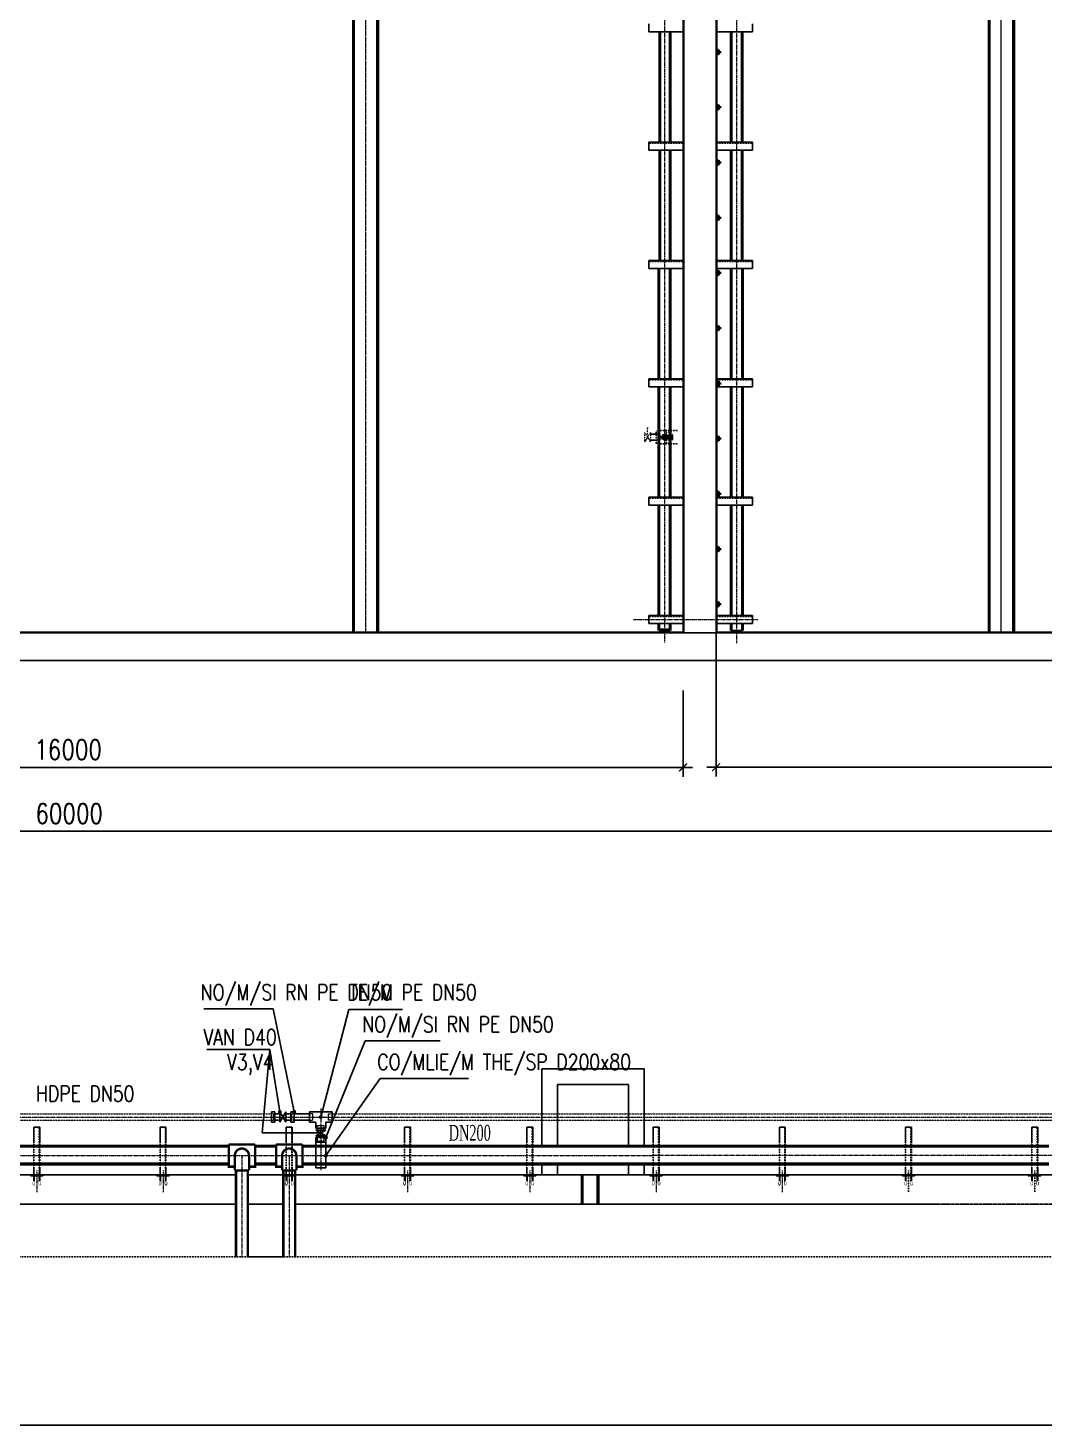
# Model space of a CAD drawing. Header units: millimetres. Extents: x -702765 to 835888, y -645289 to 262.
# Drawn here: x 752994 to 765874, y -341137 to -323426 of the extents above; entities that cross this region are included whole.
import ezdxf
from ezdxf.enums import TextEntityAlignment as Align

# ---------------------------------------------------------------- set-up
doc = ezdxf.new("R2010")
doc.units = ezdxf.units.MM
doc.header["$LTSCALE"] = 0.01
for name, pattern in [('AM_ISO08W050', [18, 12, -1.5, 3, -1.5]), ('AM_ISO08W050x2', [9, 6, -0.75, 1.5, -0.75]), ('CENTER', [2, 1.25, -0.25, 0.25, -0.25]), ('DASHED', [19.05, 12.7, -6.35]), ('HIDDEN', [9.525, 6.35, -3.175]), ('HIDDEN2', [0.1875, 0.125, -0.0625])]:
    doc.linetypes.add(name, pattern=pattern)
for name, color, linetype, lineweight in [('AM_0N', 7, 'Continuous', 50), ('AM_4N', 92, 'Continuous', 25), ('AM_7N', 142, 'AM_ISO08W050', 9), ('duong khuat', 49, 'HIDDEN2', 9), ('duong tam', 6, 'CENTER', 9), ('NET KHUAT', 8, 'HIDDEN2', 9), ('ong phan phoi bun', 3, 'Continuous', 25)]:
    doc.layers.add(name, color=color, linetype=linetype, lineweight=lineweight)
for name, color, linetype in [('HACTH', 9, 'Continuous'), ('tam', 8, 'CENTER'), ('TEXT', 2, 'Continuous'), ('THEP', 4, 'Continuous')]:
    doc.layers.add(name, color=color, linetype=linetype)
doc.styles.add('text', font='romans.shx', dxfattribs={"width": 0.8, "bigfont": 'romansvn.shx'})
doc.styles.add('TUYEN', font='vntimeh.shx', dxfattribs={"width": 0.6, "height": 200})
doc.dimstyles.new('1-100', dxfattribs={"dimscale": 100, "dimtxt": 2.5, "dimasz": 1, "dimexe": 1.2, "dimexo": 0, "dimgap": 1, "dimtad": 1, "dimdec": 0, "dimtxsty": 'text', "dimblk": 'ARCHTICK', "dimcen": 2, "dimdle": 1.2, "dimclrd": 1, "dimclre": 1, "dimclrt": 2, "dimadec": 0, "dimazin": 0, "dimtfac": 1, "dimtdec": 0, "dimtix": 1, "dimtmove": 2, "dimatfit": 3, "dimldrblk": 'ARCHTICK', "dimfxl": 0, "dimarcsym": 0})
doc.dimstyles.new('D2', dxfattribs={"dimtxt": 200, "dimasz": 300, "dimexe": 0.18, "dimexo": 6.25, "dimgap": 50, "dimtad": 1, "dimdec": 0, "dimzin": 12, "dimdsep": 46, "dimtxsty": 'TUYEN', "dimcen": 0.09, "dimdle": 80, "dimclrd": 1, "dimclre": 1, "dimclrt": 2, "dimadec": 0, "dimazin": 0, "dimtfac": 0.000899191, "dimtdec": 0, "dimtofl": 0, "dimtmove": 2, "dimatfit": 3, "dimfxl": 0, "dimtolj": 1, "dimtzin": 12, "dimarcsym": 0})

# ---------------------------------------------------------------- blocks, each defined once
blk = doc.blocks.new('_ArchTick')
at = {"color": 0, "linetype": 'ByBlock', "const_width": 0.15}
blk.add_lwpolyline([(-0.5, -0.5), (0.5, 0.5)], dxfattribs=at)
blk = doc.blocks.new('*D233')
at = {"layer": 'Defpoints', "color": 0}
for p in [(745708, -331824), (761299, -331824), (761299, -332800)]:
    blk.add_point(p, dxfattribs=at)
at = {"layer": 'THEP', "color": 1, "lineweight": -2}
for p, q in [((745708, -331824), (745708, -332920)), ((761299, -331824), (761299, -332920)), ((745588, -332800), (761419, -332800))]:
    blk.add_line(p, q, dxfattribs=at)
at = {"layer": 'THEP', "color": 1, "lineweight": -2, "xscale": 100, "yscale": 100, "zscale": 100, "rotation": 180}
blk.add_blockref('_ArchTick', (745708, -332800), dxfattribs=at)
at = {"layer": 'THEP', "color": 1, "lineweight": -2, "xscale": 100, "yscale": 100, "zscale": 100}
blk.add_blockref('_ArchTick', (761299, -332800), dxfattribs=at)
at = {"layer": 'THEP', "color": 2, "insert": (753503, -332575), "char_height": 250, "attachment_point": 5, "style": 'text'}
blk.add_mtext('16000', dxfattribs=at)
blk = doc.blocks.new('*D234')
at = {"layer": 'Defpoints', "color": 0}
for p in [(729282, -331781), (777751, -331781), (777751, -333610)]:
    blk.add_point(p, dxfattribs=at)
at = {"layer": 'THEP', "color": 1, "lineweight": -2}
for p, q in [((729282, -331781), (729282, -333730)), ((777751, -331781), (777751, -333730)), ((729162, -333610), (777871, -333610))]:
    blk.add_line(p, q, dxfattribs=at)
at = {"layer": 'THEP', "color": 1, "lineweight": -2, "xscale": 100, "yscale": 100, "zscale": 100, "rotation": 180}
blk.add_blockref('_ArchTick', (729282, -333610), dxfattribs=at)
at = {"layer": 'THEP', "color": 1, "lineweight": -2, "xscale": 100, "yscale": 100, "zscale": 100}
blk.add_blockref('_ArchTick', (777751, -333610), dxfattribs=at)
at = {"layer": 'THEP', "color": 2, "insert": (753517, -333385), "char_height": 250, "attachment_point": 5, "style": 'text'}
blk.add_mtext('60000', dxfattribs=at)
blk = doc.blocks.new('*D236')
at = {"layer": 'Defpoints', "color": 0}
for p in [(761718, -331096), (777307, -331096), (777307, -332796)]:
    blk.add_point(p, dxfattribs=at)
at = {"layer": 'THEP', "color": 1, "lineweight": -2}
for p, q in [((761718, -331096), (761718, -332916)), ((777307, -331096), (777307, -332916)), ((761598, -332796), (777427, -332796))]:
    blk.add_line(p, q, dxfattribs=at)
at = {"layer": 'THEP', "color": 1, "lineweight": -2, "xscale": 100, "yscale": 100, "zscale": 100, "rotation": 180}
blk.add_blockref('_ArchTick', (761718, -332796), dxfattribs=at)
at = {"layer": 'THEP', "color": 1, "lineweight": -2, "xscale": 100, "yscale": 100, "zscale": 100}
blk.add_blockref('_ArchTick', (777307, -332796), dxfattribs=at)
at = {"layer": 'THEP', "color": 2, "insert": (769513, -332571), "char_height": 250, "attachment_point": 5, "style": 'text'}
blk.add_mtext('16000', dxfattribs=at)

msp = doc.modelspace()

# ---------------------------------------------------------------- linework, layer by layer
for p, q in [((761309.4, -308982), (761309.4, -331096)), ((761718.3, -308982), (761718.3, -331096)), ((760864, -323376), (760864, -323476)), ((762180.6, -323376), (762180.6, -323476)), ((761309.4, -323476), (760864, -323476)), ((762180.6, -323476), (761718.3, -323476)), ((760864, -324876), (761309.4, -324876)), ((760864, -324876), (760864, -324976)), ((761309.4, -324976), (760864, -324976)), ((761718.3, -324876), (762180.6, -324876)), ((762180.6, -324976), (761718.3, -324976)), ((762180.6, -324876), (762180.6, -324976)), ((760864, -326376), (761309.4, -326376)), ((760864, -326376), (760864, -326476)), ((761718.3, -326376), (762180.6, -326376)), ((762180.6, -326376), (762180.6, -326476)), ((761309.4, -326476), (760864, -326476)), ((762180.6, -326476), (761718.3, -326476)), ((760864, -327876), (761309.4, -327876)), ((760864, -327876), (760864, -327976)), ((761309.4, -327976), (760864, -327976)), ((761718.3, -327876), (762180.6, -327876)), ((762180.6, -327976), (761718.3, -327976)), ((762180.6, -327876), (762180.6, -327976)), ((760864, -329376), (761309.4, -329376)), ((760864, -329376), (760864, -329476)), ((761718.3, -329376), (762180.6, -329376)), ((762180.6, -329376), (762180.6, -329476)), ((761309.4, -329476), (760864, -329476)), ((762180.6, -329476), (761718.3, -329476)), ((760864, -330876), (760864, -330976)), ((760864, -330876), (761309.4, -330876)), ((761309.4, -330976), (760864, -330976)), ((761718.3, -330876), (762180.6, -330876)), ((762180.6, -330976), (761718.3, -330976)), ((762180.6, -330876), (762180.6, -330976)), ((745718.3, -331096), (759294.3, -331096)), ((759291, -331096), (761307.4, -331096)), ((761308.8, -331096), (770160, -331096)), ((746073.9, -331444.3), (762073.9, -331444.3)), ((760892.9, -331444.3), (777718.3, -331444.3)), ((759506.4, -336622.2), (760806.4, -336622.2)), ((759506.4, -337602.6), (759506.4, -336622.2)), ((760806.4, -337602.6), (760806.4, -336622.2)), ((759706.4, -336822.2), (760606.4, -336822.2)), ((759706.4, -337602.6), (759706.4, -336822.2)), ((760606.4, -337602.6), (760606.4, -336822.2)), ((759506.4, -337966), (759506.4, -337827.6)), ((759706.4, -337966), (759706.4, -337827.6)), ((760606.4, -337966), (760606.4, -337827.6)), ((760806.4, -337966), (760806.4, -337827.6)), ((745651.1, -337966), (755631.4, -337966)), ((755781.4, -337966), (756231.4, -337966)), ((756381.4, -337966), (757186.5, -337966)), ((756509.9, -337966), (768881.4, -337966)), ((745651.1, -338335.1), (755631.4, -338335.1)), ((755781.4, -338335.1), (756231.4, -338335.1)), ((756381.4, -338335.1), (764528.8, -338335.1)), ((755781.4, -339006.2), (756231.4, -339006.2))]:
    msp.add_line(p, q)
at = {"linetype": 'Continuous'}
for p, q in [((761728.3, -323702), (761728.3, -323762)), ((761728.3, -323762), (761728.3, -323702)), ((761728.3, -324402), (761728.3, -324462)), ((761728.3, -324462), (761728.3, -324402)), ((761728.3, -325102), (761728.3, -325162)), ((761728.3, -325162), (761728.3, -325102)), ((761728.3, -325802), (761728.3, -325862)), ((761728.3, -325862), (761728.3, -325802)), ((761728.3, -326502), (761728.3, -326562)), ((761728.3, -326562), (761728.3, -326502)), ((761728.3, -327202), (761728.3, -327262)), ((761728.3, -327262), (761728.3, -327202)), ((761728.3, -327902), (761728.3, -327962)), ((761728.3, -327962), (761728.3, -327902)), ((761728.3, -328602), (761728.3, -328662)), ((761728.3, -328662), (761728.3, -328602)), ((761728.3, -329302), (761728.3, -329362)), ((761728.3, -329362), (761728.3, -329302)), ((761728.3, -330002), (761728.3, -330062)), ((761728.3, -330062), (761728.3, -330002)), ((761728.3, -330702), (761728.3, -330762)), ((761728.3, -330762), (761728.3, -330702))]:
    msp.add_line(p, q, dxfattribs=at)
at = {"linetype": 'HIDDEN', "ltscale": 0.2}
for p, q in [((760864, -324886), (761309.4, -324886)), ((761718.3, -324886), (762180.6, -324886)), ((760864, -326386), (761309.4, -326386)), ((761718.3, -326386), (762180.6, -326386)), ((760864, -327886), (761309.4, -327886)), ((761718.3, -327886), (762180.6, -327886)), ((760864, -329386), (761309.4, -329386)), ((761718.3, -329386), (762180.6, -329386)), ((760864, -330886), (761309.4, -330886)), ((761718.3, -330886), (762180.6, -330886))]:
    msp.add_line(p, q, dxfattribs=at)
at = {"color": 4}
for p, q in [((753068.9, -337359), (753068.9, -337561.6)), ((753068.9, -337359), (753143.9, -337359)), ((753143.9, -337359), (753143.9, -337561.6)), ((754668.9, -337359), (754668.9, -337561.6)), ((754668.9, -337359), (754743.9, -337359)), ((754743.9, -337359), (754743.9, -337561.6)), ((756268.9, -337359), (756268.9, -337561.6)), ((756268.9, -337359), (756343.9, -337359)), ((756343.9, -337359), (756343.9, -337561.6)), ((757768.9, -337359), (757768.9, -337561.6)), ((757768.9, -337359), (757843.9, -337359)), ((757843.9, -337359), (757843.9, -337561.6)), ((759318.9, -337359), (759393.9, -337359)), ((759318.9, -337359), (759318.9, -337561.6)), ((759393.9, -337359), (759393.9, -337561.6)), ((760918.9, -337359), (760993.9, -337359)), ((760918.9, -337359), (760918.9, -337561.6)), ((760993.9, -337359), (760993.9, -337561.6)), ((762518.9, -337359), (762593.9, -337359)), ((762518.9, -337359), (762518.9, -337561.6)), ((762593.9, -337359), (762593.9, -337561.6)), ((764118.9, -337359), (764193.9, -337359)), ((764118.9, -337359), (764118.9, -337561.6)), ((764193.9, -337359), (764193.9, -337561.6)), ((765718.9, -337359), (765793.9, -337359)), ((765718.9, -337359), (765718.9, -337561.6)), ((765793.9, -337359), (765793.9, -337561.6)), ((753068.9, -337868.6), (753068.9, -338046.6)), ((753143.9, -337868.6), (753143.9, -338046.6)), ((754668.9, -337868.6), (754668.9, -338046.6)), ((754743.9, -337868.6), (754743.9, -338046.6)), ((756268.9, -337868.6), (756268.9, -338046.6)), ((756343.9, -337868.6), (756343.9, -338046.6)), ((757768.9, -337868.6), (757768.9, -338046.6)), ((757843.9, -337868.6), (757843.9, -338046.6)), ((759318.9, -337868.6), (759318.9, -338046.6)), ((759393.9, -337868.6), (759393.9, -338046.6)), ((760918.9, -337868.6), (760918.9, -338046.6)), ((760993.9, -337868.6), (760993.9, -338046.6)), ((762518.9, -337868.6), (762518.9, -338046.6)), ((762593.9, -337868.6), (762593.9, -338046.6)), ((764118.9, -337868.6), (764118.9, -338046.6)), ((764193.9, -337868.6), (764193.9, -338046.6)), ((765718.9, -337868.6), (765718.9, -338046.6)), ((765793.9, -337868.6), (765793.9, -338046.6)), ((753069.4, -338095.8), (753068.4, -338095.8)), ((753143.4, -338095.8), (753144.4, -338095.8)), ((754669.4, -338095.8), (754668.4, -338095.8)), ((754743.4, -338095.8), (754744.4, -338095.8)), ((756269.4, -338095.8), (756268.4, -338095.8)), ((756343.4, -338095.8), (756344.4, -338095.8)), ((757769.4, -338095.8), (757768.4, -338095.8)), ((757843.4, -338095.8), (757844.4, -338095.8)), ((759319.4, -338095.8), (759318.4, -338095.8)), ((759393.4, -338095.8), (759394.4, -338095.8)), ((760919.4, -338095.8), (760918.4, -338095.8)), ((760993.4, -338095.8), (760994.4, -338095.8)), ((762519.4, -338095.8), (762518.4, -338095.8)), ((762593.4, -338095.8), (762594.4, -338095.8)), ((764119.4, -338095.8), (764118.4, -338095.8)), ((764193.4, -338095.8), (764194.4, -338095.8)), ((765719.4, -338095.8), (765718.4, -338095.8)), ((765793.4, -338095.8), (765794.4, -338095.8))]:
    msp.add_line(p, q, dxfattribs=at)
at = {"color": 4, "linetype": 'HIDDEN', "ltscale": 0.4}
for p, q in [((753136.9, -337359), (753136.9, -338046.6)), ((754736.9, -337359), (754736.9, -338046.6)), ((756336.9, -337359), (756336.9, -338046.6)), ((757836.9, -337359), (757836.9, -338046.6)), ((759386.9, -337359), (759386.9, -338046.6)), ((760986.9, -337359), (760986.9, -338046.6)), ((762586.9, -337359), (762586.9, -338046.6)), ((764186.9, -337359), (764186.9, -338046.6)), ((765786.9, -337359), (765786.9, -338046.6)), ((753068.9, -337561.6), (753068.9, -337868.6)), ((753143.9, -337561.6), (753143.9, -337868.6)), ((754668.9, -337561.6), (754668.9, -337868.6)), ((754743.9, -337561.6), (754743.9, -337868.6)), ((756268.9, -337561.6), (756268.9, -337868.6)), ((756343.9, -337561.6), (756343.9, -337868.6)), ((757768.9, -337561.6), (757768.9, -337868.6)), ((757843.9, -337561.6), (757843.9, -337868.6)), ((759318.9, -337561.6), (759318.9, -337868.6)), ((759393.9, -337561.6), (759393.9, -337868.6)), ((760918.9, -337561.6), (760918.9, -337868.6)), ((760993.9, -337561.6), (760993.9, -337868.6)), ((762518.9, -337561.6), (762518.9, -337868.6)), ((762593.9, -337561.6), (762593.9, -337868.6)), ((764118.9, -337561.6), (764118.9, -337868.6)), ((764193.9, -337561.6), (764193.9, -337868.6)), ((765718.9, -337561.6), (765718.9, -337868.6)), ((765793.9, -337561.6), (765793.9, -337868.6))]:
    msp.add_line(p, q, dxfattribs=at)
at = {"color": 3, "linetype": 'CENTER', "ltscale": 0.2}
for p, q in [((764156.4, -337910.4), (764156.4, -338185.4)), ((765756.4, -337910.4), (765756.4, -338185.4))]:
    msp.add_line(p, q, dxfattribs=at)
at = {"linetype": 'DASHED'}
msp.add_line((764528.8, -338335.1), (771931.4, -338335.1), dxfattribs=at)
at = {"color": 3, "linetype": 'CENTER'}
msp.add_line((722738.3, -339006.2), (780770.9, -339006.2), dxfattribs=at)
at = {"linetype": 'Continuous'}
for points in [[(745718.3, -308982), (761309.4, -308982), (761309.4, -331096), (745718.3, -331096)], [(745728.3, -308992), (761299.4, -308992), (761299.4, -331086), (745728.3, -331086)], [(761718.3, -308982), (777307.4, -308982), (777307.4, -331096), (761718.3, -331096)], [(761728.3, -308992), (777297.4, -308992), (777297.4, -331086), (761728.3, -331086)]]:
    msp.add_lwpolyline(points, close=True, dxfattribs=at)
at = {"linetype": 'HIDDEN', "ltscale": 300, "const_width": 40}
for points in [[(757120.4, -308982), (757120.4, -331096)], [(757427, -308982), (757427, -331096)], [(765179.7, -310607.2), (765179.7, -331096)], [(765489.6, -310607.2), (765489.6, -331096)]]:
    msp.add_lwpolyline(points, dxfattribs=at)
for points, const_width in [([(761003.5, -323476), (761003.5, -324876)], 40), ([(761135.4, -323476), (761135.4, -324876)], 40), ([(761908.7, -323476), (761908.7, -324876)], 40), ([(762047.2, -323476), (762047.2, -324876)], 40), ([(761003.5, -324976), (761003.5, -326376)], 40), ([(761135.4, -324976), (761135.4, -326376)], 40), ([(761908.7, -324976), (761908.7, -326376)], 40), ([(762047.2, -324976), (762047.2, -326376)], 40), ([(760991.6, -326476), (760991.6, -327876)], 40), ([(761135.4, -326476), (761135.4, -327876)], 40), ([(761908.7, -326476), (761908.7, -327876)], 40), ([(762051.4, -326476), (762051.4, -327876)], 40), ([(760991.6, -327976), (760991.6, -329376)], 40), ([(761135.4, -327976), (761135.4, -329376)], 40), ([(761908.7, -327976), (761908.7, -329376)], 40), ([(762051.4, -327976), (762051.4, -329376)], 40), ([(760991.6, -329476), (760991.6, -330876)], 40), ([(761135.4, -329476), (761135.4, -330876)], 40), ([(761908.7, -329476), (761908.7, -330876)], 40), ([(762051.4, -329476), (762051.4, -330876)], 40), ([(760991.6, -330976), (760991.6, -331066)], 40), ([(761135.4, -330976), (761135.4, -331066)], 40), ([(761908.7, -330976), (761908.7, -331066)], 40), ([(762051.4, -330976), (762051.4, -331066)], 40), ([(760991.6, -331056), (761135.4, -331056)], 40), ([(761902.6, -331066), (762051.4, -331066)], 20), ([(749767.1, -337602.6), (755539.7, -337602.6)], 40), ([(755873, -337602.6), (756139.7, -337602.6)], 40), ([(756473, -337602.6), (760806.4, -337602.6)], 40), ([(760806.4, -337602.6), (765937.4, -337602.6)], 40), ([(749767.1, -337827.6), (755539.7, -337827.6)], 40), ([(755873, -337827.6), (756139.7, -337827.6)], 40), ([(756473, -337827.6), (760806.4, -337827.6)], 40), ([(760806.4, -337827.6), (765937.4, -337827.6)], 40), ([(760018.7, -338337.6), (760018.7, -337968.1)], 40), ([(760220.8, -338337.6), (760220.8, -337968.1)], 40)]:
    msp.add_lwpolyline(points, dxfattribs=dict(const_width=const_width))
at = {"color": 4, "const_width": 30}
for points in [[(755616.4, -337861.7), (755539.7, -337861.7), (755539.7, -337580.5)], [(755539.7, -337580.5), (755873, -337580.5)], [(755802.1, -337861.7), (755873, -337861.7), (755873, -337580.5)], [(756216.4, -337861.7), (756139.7, -337861.7), (756139.7, -337580.5)], [(756139.7, -337580.5), (756473, -337580.5)], [(756402.1, -337861.7), (756473, -337861.7), (756473, -337580.5)], [(755616.4, -337722.2), (755616.4, -337909.3)], [(755796.4, -337722.2), (755796.4, -337909.3)], [(756216.4, -337722.2), (756216.4, -337909.3)], [(756396.4, -337722.2), (756396.4, -337909.3)], [(755616.4, -337909.3), (755796.4, -337909.3)], [(756216.4, -337909.3), (756396.4, -337909.3)]]:
    msp.add_lwpolyline(points, dxfattribs=at)
at = {"color": 4}
for points, const_width in [([(755796.4, -337722.2, 1), (755616.4, -337722.2, 1)], 30), ([(756396.4, -337722.2, 1), (756216.4, -337722.2, 1)], 30), ([(753068.4, -338095.8, -0.4142136), (753056.4, -338083.8, -0.4142136)], 6), ([(753081.4, -338083.8, -0.4142136), (753069.4, -338095.8, -0.4142136)], 6), ([(753131.4, -338083.8, 0.4142136), (753143.4, -338095.8, 0.4142136)], 6), ([(753144.4, -338095.8, 0.4142136), (753156.4, -338083.8, 0.4142136)], 6), ([(754668.4, -338095.8, -0.4142136), (754656.4, -338083.8, -0.4142136)], 6), ([(754681.4, -338083.8, -0.4142136), (754669.4, -338095.8, -0.4142136)], 6), ([(754731.4, -338083.8, 0.4142136), (754743.4, -338095.8, 0.4142136)], 6), ([(754744.4, -338095.8, 0.4142136), (754756.4, -338083.8, 0.4142136)], 6), ([(756268.4, -338095.8, -0.4142136), (756256.4, -338083.8, -0.4142136)], 6), ([(756281.4, -338083.8, -0.4142136), (756269.4, -338095.8, -0.4142136)], 6), ([(756331.4, -338083.8, 0.4142136), (756343.4, -338095.8, 0.4142136)], 6), ([(756344.4, -338095.8, 0.4142136), (756356.4, -338083.8, 0.4142136)], 6), ([(757768.4, -338095.8, -0.4142136), (757756.4, -338083.8, -0.4142136)], 6), ([(757781.4, -338083.8, -0.4142136), (757769.4, -338095.8, -0.4142136)], 6), ([(757831.4, -338083.8, 0.4142136), (757843.4, -338095.8, 0.4142136)], 6), ([(757844.4, -338095.8, 0.4142136), (757856.4, -338083.8, 0.4142136)], 6), ([(759318.4, -338095.8, -0.4142136), (759306.4, -338083.8, -0.4142136)], 6), ([(759331.4, -338083.8, -0.4142136), (759319.4, -338095.8, -0.4142136)], 6), ([(759381.4, -338083.8, 0.4142136), (759393.4, -338095.8, 0.4142136)], 6), ([(759394.4, -338095.8, 0.4142136), (759406.4, -338083.8, 0.4142136)], 6), ([(760918.4, -338095.8, -0.4142136), (760906.4, -338083.8, -0.4142136)], 6), ([(760931.4, -338083.8, -0.4142136), (760919.4, -338095.8, -0.4142136)], 6), ([(760981.4, -338083.8, 0.4142136), (760993.4, -338095.8, 0.4142136)], 6), ([(760994.4, -338095.8, 0.4142136), (761006.4, -338083.8, 0.4142136)], 6), ([(762518.4, -338095.8, -0.4142136), (762506.4, -338083.8, -0.4142136)], 6), ([(762531.4, -338083.8, -0.4142136), (762519.4, -338095.8, -0.4142136)], 6), ([(762581.4, -338083.8, 0.4142136), (762593.4, -338095.8, 0.4142136)], 6), ([(762594.4, -338095.8, 0.4142136), (762606.4, -338083.8, 0.4142136)], 6), ([(764118.4, -338095.8, -0.4142136), (764106.4, -338083.8, -0.4142136)], 6), ([(764131.4, -338083.8, -0.4142136), (764119.4, -338095.8, -0.4142136)], 6), ([(764181.4, -338083.8, 0.4142136), (764193.4, -338095.8, 0.4142136)], 6), ([(764194.4, -338095.8, 0.4142136), (764206.4, -338083.8, 0.4142136)], 6), ([(765718.4, -338095.8, -0.4142136), (765706.4, -338083.8, -0.4142136)], 6), ([(765731.4, -338083.8, -0.4142136), (765719.4, -338095.8, -0.4142136)], 6), ([(765781.4, -338083.8, 0.4142136), (765793.4, -338095.8, 0.4142136)], 6), ([(765794.4, -338095.8, 0.4142136), (765806.4, -338083.8, 0.4142136)], 6)]:
    msp.add_lwpolyline(points, format="xyb", dxfattribs=dict(at, const_width=const_width))
at = {"color": 7, "ltscale": 0.3, "const_width": 30}
for points in [[(755631.4, -337909.3), (755631.4, -339012.4)], [(756231.4, -337909.3), (756231.4, -339012.4)]]:
    msp.add_lwpolyline(points, dxfattribs=at)
at = {"color": 7, "ltscale": 0.2, "const_width": 30}
for points in [[(755781.4, -337909.3), (755781.4, -339012.4)], [(756381.4, -337909.3), (756381.4, -339012.4)]]:
    msp.add_lwpolyline(points, dxfattribs=at)
at = {"color": 4}
for points in [[(753031.4, -337966), (753181.4, -337966), (753181.4, -337978), (753031.4, -337978)], [(754631.4, -337966), (754781.4, -337966), (754781.4, -337978), (754631.4, -337978)], [(756231.4, -337966), (756381.4, -337966), (756381.4, -337978), (756231.4, -337978)], [(757731.4, -337966), (757881.4, -337966), (757881.4, -337978), (757731.4, -337978)], [(759281.4, -337966), (759431.4, -337966), (759431.4, -337978), (759281.4, -337978)], [(760881.4, -337966), (761031.4, -337966), (761031.4, -337978), (760881.4, -337978)], [(762481.4, -337966), (762631.4, -337966), (762631.4, -337978), (762481.4, -337978)], [(764081.4, -337966), (764231.4, -337966), (764231.4, -337978), (764081.4, -337978)], [(765681.4, -337966), (765831.4, -337966), (765831.4, -337978), (765681.4, -337978)]]:
    msp.add_lwpolyline(points, close=True, dxfattribs=at)
at = {"color": 4, "ltscale": 0.3, "const_width": 6}
for points in [[(753056.4, -338055), (753056.4, -338083.8)], [(753081.4, -337978), (753081.4, -338083.8)], [(753131.4, -337978), (753131.4, -338083.8)], [(753156.4, -338055), (753156.4, -338083.8)], [(754656.4, -338055), (754656.4, -338083.8)], [(754681.4, -337978), (754681.4, -338083.8)], [(754731.4, -337978), (754731.4, -338083.8)], [(754756.4, -338055), (754756.4, -338083.8)], [(756256.4, -338055), (756256.4, -338083.8)], [(756281.4, -337978), (756281.4, -338083.8)], [(756331.4, -337978), (756331.4, -338083.8)], [(756356.4, -338055), (756356.4, -338083.8)], [(757756.4, -338055), (757756.4, -338083.8)], [(757781.4, -337978), (757781.4, -338083.8)], [(757831.4, -337978), (757831.4, -338083.8)], [(757856.4, -338055), (757856.4, -338083.8)], [(759306.4, -338055), (759306.4, -338083.8)], [(759331.4, -337978), (759331.4, -338083.8)], [(759381.4, -337978), (759381.4, -338083.8)], [(759406.4, -338055), (759406.4, -338083.8)], [(760906.4, -338055), (760906.4, -338083.8)], [(760931.4, -337978), (760931.4, -338083.8)], [(760981.4, -337978), (760981.4, -338083.8)], [(761006.4, -338055), (761006.4, -338083.8)], [(762506.4, -338055), (762506.4, -338083.8)], [(762531.4, -337978), (762531.4, -338083.8)], [(762581.4, -337978), (762581.4, -338083.8)], [(762606.4, -338055), (762606.4, -338083.8)], [(764106.4, -338055), (764106.4, -338083.8)], [(764131.4, -337978), (764131.4, -338083.8)], [(764181.4, -337978), (764181.4, -338083.8)], [(764206.4, -338055), (764206.4, -338083.8)], [(765706.4, -338055), (765706.4, -338083.8)], [(765731.4, -337978), (765731.4, -338083.8)], [(765781.4, -337978), (765781.4, -338083.8)], [(765806.4, -338055), (765806.4, -338083.8)]]:
    msp.add_lwpolyline(points, dxfattribs=at)
at = {"layer": 'AM_0N'}
for p, q in [((761731.1, -323708.9), (761728.3, -323713.8)), ((761728.3, -323713.8), (761728.3, -323750.3)), ((761728.3, -323719.5), (761728.3, -323744.5)), ((761731.1, -323755.1), (761728.3, -323750.3)), ((761731.1, -323708.9), (761746.5, -323708.9)), ((761731.1, -323720.5), (761746.5, -323720.5)), ((761731.1, -323743.6), (761746.5, -323743.6)), ((761731.1, -323755.1), (761746.5, -323755.1)), ((761746.5, -323708.9), (761749.3, -323713.8)), ((761746.5, -323755.1), (761749.3, -323750.3)), ((761749.3, -323713.8), (761749.3, -323750.3)), ((761749.3, -323719.5), (761763.7, -323719.5)), ((761749.3, -323744.5), (761763.7, -323744.5)), ((761763.7, -323744.5), (761763.7, -323719.5)), ((761763.7, -323719.5), (761765.6, -323721.5)), ((761765.6, -323742.6), (761763.7, -323744.5)), ((761765.6, -323742.6), (761765.6, -323721.5)), ((761731.1, -324408.9), (761728.3, -324413.8)), ((761728.3, -324413.8), (761728.3, -324450.3)), ((761728.3, -324419.5), (761728.3, -324444.5)), ((761731.1, -324455.1), (761728.3, -324450.3)), ((761731.1, -324408.9), (761746.5, -324408.9)), ((761731.1, -324420.5), (761746.5, -324420.5)), ((761731.1, -324443.6), (761746.5, -324443.6)), ((761731.1, -324455.1), (761746.5, -324455.1)), ((761746.5, -324408.9), (761749.3, -324413.8)), ((761746.5, -324455.1), (761749.3, -324450.3)), ((761749.3, -324413.8), (761749.3, -324450.3)), ((761749.3, -324419.5), (761763.7, -324419.5)), ((761749.3, -324444.5), (761763.7, -324444.5)), ((761763.7, -324444.5), (761763.7, -324419.5)), ((761763.7, -324419.5), (761765.6, -324421.5)), ((761765.6, -324442.6), (761763.7, -324444.5)), ((761765.6, -324442.6), (761765.6, -324421.5)), ((761731.1, -325108.9), (761728.3, -325113.8)), ((761728.3, -325113.8), (761728.3, -325150.3)), ((761728.3, -325119.5), (761728.3, -325144.5)), ((761731.1, -325155.1), (761728.3, -325150.3)), ((761731.1, -325108.9), (761746.5, -325108.9)), ((761731.1, -325120.5), (761746.5, -325120.5)), ((761731.1, -325143.6), (761746.5, -325143.6)), ((761731.1, -325155.1), (761746.5, -325155.1)), ((761746.5, -325108.9), (761749.3, -325113.8)), ((761746.5, -325155.1), (761749.3, -325150.3)), ((761749.3, -325113.8), (761749.3, -325150.3)), ((761749.3, -325119.5), (761763.7, -325119.5)), ((761749.3, -325144.5), (761763.7, -325144.5)), ((761763.7, -325144.5), (761763.7, -325119.5)), ((761763.7, -325119.5), (761765.6, -325121.5)), ((761765.6, -325142.6), (761763.7, -325144.5)), ((761765.6, -325142.6), (761765.6, -325121.5)), ((761731.1, -325808.9), (761728.3, -325813.8)), ((761728.3, -325813.8), (761728.3, -325850.3)), ((761728.3, -325819.5), (761728.3, -325844.5)), ((761731.1, -325855.1), (761728.3, -325850.3)), ((761731.1, -325808.9), (761746.5, -325808.9)), ((761731.1, -325820.5), (761746.5, -325820.5)), ((761731.1, -325843.6), (761746.5, -325843.6)), ((761731.1, -325855.1), (761746.5, -325855.1)), ((761746.5, -325808.9), (761749.3, -325813.8)), ((761746.5, -325855.1), (761749.3, -325850.3)), ((761749.3, -325813.8), (761749.3, -325850.3)), ((761749.3, -325819.5), (761763.7, -325819.5)), ((761749.3, -325844.5), (761763.7, -325844.5)), ((761763.7, -325844.5), (761763.7, -325819.5)), ((761763.7, -325819.5), (761765.6, -325821.5)), ((761765.6, -325842.6), (761763.7, -325844.5)), ((761765.6, -325842.6), (761765.6, -325821.5)), ((761731.1, -326508.9), (761728.3, -326513.8)), ((761728.3, -326513.8), (761728.3, -326550.3)), ((761728.3, -326519.5), (761728.3, -326544.5)), ((761731.1, -326555.1), (761728.3, -326550.3)), ((761731.1, -326508.9), (761746.5, -326508.9)), ((761731.1, -326520.5), (761746.5, -326520.5)), ((761731.1, -326543.6), (761746.5, -326543.6)), ((761731.1, -326555.1), (761746.5, -326555.1)), ((761746.5, -326508.9), (761749.3, -326513.8)), ((761746.5, -326555.1), (761749.3, -326550.3)), ((761749.3, -326513.8), (761749.3, -326550.3)), ((761749.3, -326519.5), (761763.7, -326519.5)), ((761749.3, -326544.5), (761763.7, -326544.5)), ((761763.7, -326544.5), (761763.7, -326519.5)), ((761763.7, -326519.5), (761765.6, -326521.5)), ((761765.6, -326542.6), (761763.7, -326544.5)), ((761765.6, -326542.6), (761765.6, -326521.5)), ((761731.1, -327208.9), (761728.3, -327213.8)), ((761728.3, -327213.8), (761728.3, -327250.3)), ((761728.3, -327219.5), (761728.3, -327244.5)), ((761731.1, -327255.1), (761728.3, -327250.3)), ((761731.1, -327208.9), (761746.5, -327208.9)), ((761731.1, -327220.5), (761746.5, -327220.5)), ((761731.1, -327243.6), (761746.5, -327243.6)), ((761731.1, -327255.1), (761746.5, -327255.1)), ((761746.5, -327208.9), (761749.3, -327213.8)), ((761746.5, -327255.1), (761749.3, -327250.3)), ((761749.3, -327213.8), (761749.3, -327250.3)), ((761749.3, -327219.5), (761763.7, -327219.5)), ((761749.3, -327244.5), (761763.7, -327244.5)), ((761763.7, -327244.5), (761763.7, -327219.5)), ((761763.7, -327219.5), (761765.6, -327221.5)), ((761765.6, -327242.6), (761763.7, -327244.5)), ((761765.6, -327242.6), (761765.6, -327221.5)), ((761731.1, -327908.9), (761728.3, -327913.8)), ((761728.3, -327913.8), (761728.3, -327950.3)), ((761728.3, -327919.5), (761728.3, -327944.5)), ((761731.1, -327955.1), (761728.3, -327950.3)), ((761731.1, -327908.9), (761746.5, -327908.9)), ((761731.1, -327920.5), (761746.5, -327920.5)), ((761731.1, -327943.6), (761746.5, -327943.6)), ((761731.1, -327955.1), (761746.5, -327955.1)), ((761746.5, -327908.9), (761749.3, -327913.8)), ((761746.5, -327955.1), (761749.3, -327950.3)), ((761749.3, -327913.8), (761749.3, -327950.3)), ((761749.3, -327919.5), (761763.7, -327919.5)), ((761749.3, -327944.5), (761763.7, -327944.5)), ((761763.7, -327944.5), (761763.7, -327919.5)), ((761763.7, -327919.5), (761765.6, -327921.5)), ((761765.6, -327942.6), (761763.7, -327944.5)), ((761765.6, -327942.6), (761765.6, -327921.5)), ((761037.2, -328594.9), (761034.4, -328597.6)), ((761034.4, -328628.1), (761034.4, -328597.6)), ((761034.4, -328628.1), (761037.2, -328630.9)), ((761054.1, -328594.9), (761037.2, -328594.9)), ((761037.2, -328630.9), (761037.2, -328594.9)), ((761054.1, -328630.9), (761037.2, -328630.9)), ((761057.1, -328582.8), (761054.1, -328587.9)), ((761054.1, -328637.8), (761054.1, -328587.9)), ((761057.1, -328642.9), (761054.1, -328637.8)), ((761057.1, -328582.8), (761087.2, -328582.8)), ((761057.1, -328597.9), (761087.2, -328597.9)), ((761057.1, -328627.9), (761087.2, -328627.9)), ((761057.1, -328642.9), (761087.2, -328642.9)), ((761087.2, -328582.8), (761090.1, -328587.9)), ((761087.2, -328642.9), (761090.1, -328637.8)), ((761090.1, -328637.8), (761090.1, -328587.9)), ((761090.1, -328594.9), (761090.1, -328630.9)), ((761123.1, -328582.8), (761120.1, -328587.9)), ((761120.1, -328637.8), (761120.1, -328587.9)), ((761120.1, -328594.9), (761120.1, -328630.9)), ((761123.1, -328642.9), (761120.1, -328637.8)), ((761153.2, -328582.8), (761123.1, -328582.8)), ((761153.2, -328597.9), (761123.1, -328597.9)), ((761153.2, -328627.9), (761123.1, -328627.9)), ((761153.2, -328642.9), (761123.1, -328642.9)), ((761153.2, -328582.8), (761156.1, -328587.9)), ((761153.2, -328642.9), (761156.1, -328637.8)), ((761156.1, -328637.8), (761156.1, -328587.9)), ((761731.1, -328608.9), (761728.3, -328613.8)), ((761728.3, -328613.8), (761728.3, -328650.3)), ((761728.3, -328619.5), (761728.3, -328644.5)), ((761731.1, -328655.1), (761728.3, -328650.3)), ((761731.1, -328608.9), (761746.5, -328608.9)), ((761731.1, -328620.5), (761746.5, -328620.5)), ((761731.1, -328643.6), (761746.5, -328643.6)), ((761731.1, -328655.1), (761746.5, -328655.1)), ((761746.5, -328608.9), (761749.3, -328613.8)), ((761746.5, -328655.1), (761749.3, -328650.3)), ((761749.3, -328613.8), (761749.3, -328650.3)), ((761749.3, -328619.5), (761763.7, -328619.5)), ((761749.3, -328644.5), (761763.7, -328644.5)), ((761763.7, -328644.5), (761763.7, -328619.5)), ((761763.7, -328619.5), (761765.6, -328621.5)), ((761765.6, -328642.6), (761763.7, -328644.5)), ((761765.6, -328642.6), (761765.6, -328621.5)), ((761731.1, -329308.9), (761728.3, -329313.8)), ((761728.3, -329313.8), (761728.3, -329350.3)), ((761728.3, -329319.5), (761728.3, -329344.5)), ((761731.1, -329355.1), (761728.3, -329350.3)), ((761731.1, -329308.9), (761746.5, -329308.9)), ((761731.1, -329320.5), (761746.5, -329320.5)), ((761731.1, -329343.6), (761746.5, -329343.6)), ((761731.1, -329355.1), (761746.5, -329355.1)), ((761746.5, -329308.9), (761749.3, -329313.8)), ((761746.5, -329355.1), (761749.3, -329350.3)), ((761749.3, -329313.8), (761749.3, -329350.3)), ((761749.3, -329319.5), (761763.7, -329319.5)), ((761749.3, -329344.5), (761763.7, -329344.5)), ((761763.7, -329344.5), (761763.7, -329319.5)), ((761763.7, -329319.5), (761765.6, -329321.5)), ((761765.6, -329342.6), (761763.7, -329344.5)), ((761765.6, -329342.6), (761765.6, -329321.5)), ((761731.1, -330008.9), (761728.3, -330013.8)), ((761728.3, -330013.8), (761728.3, -330050.3)), ((761728.3, -330019.5), (761728.3, -330044.5)), ((761731.1, -330055.1), (761728.3, -330050.3)), ((761731.1, -330008.9), (761746.5, -330008.9)), ((761731.1, -330020.5), (761746.5, -330020.5)), ((761731.1, -330043.6), (761746.5, -330043.6)), ((761731.1, -330055.1), (761746.5, -330055.1)), ((761746.5, -330008.9), (761749.3, -330013.8)), ((761746.5, -330055.1), (761749.3, -330050.3)), ((761749.3, -330013.8), (761749.3, -330050.3)), ((761749.3, -330019.5), (761763.7, -330019.5)), ((761749.3, -330044.5), (761763.7, -330044.5)), ((761763.7, -330044.5), (761763.7, -330019.5)), ((761763.7, -330019.5), (761765.6, -330021.5)), ((761765.6, -330042.6), (761763.7, -330044.5)), ((761765.6, -330042.6), (761765.6, -330021.5)), ((761731.1, -330708.9), (761728.3, -330713.8)), ((761728.3, -330713.8), (761728.3, -330750.3)), ((761728.3, -330719.5), (761728.3, -330744.5)), ((761731.1, -330755.1), (761728.3, -330750.3)), ((761731.1, -330708.9), (761746.5, -330708.9)), ((761731.1, -330720.5), (761746.5, -330720.5)), ((761731.1, -330743.6), (761746.5, -330743.6)), ((761731.1, -330755.1), (761746.5, -330755.1)), ((761746.5, -330708.9), (761749.3, -330713.8)), ((761746.5, -330755.1), (761749.3, -330750.3)), ((761749.3, -330713.8), (761749.3, -330750.3)), ((761749.3, -330719.5), (761763.7, -330719.5)), ((761749.3, -330744.5), (761763.7, -330744.5)), ((761763.7, -330744.5), (761763.7, -330719.5)), ((761763.7, -330719.5), (761765.6, -330721.5)), ((761765.6, -330742.6), (761763.7, -330744.5)), ((761765.6, -330742.6), (761765.6, -330721.5))]:
    msp.add_line(p, q, dxfattribs=at)
for centre, radius, start, end in [((761739.6, -323714.7), 10.2, 154.43847, 214.43847), ((761767.5, -323732), 38.2, 162.38303, 197.61697), ((761739.6, -323749.4), 10.2, 145.56153, 205.56153), ((761738.1, -323714.7), 10.2, 325.56153, 25.56153), ((761710.2, -323732), 38.2, 342.38303, 17.61697), ((761738.1, -323749.4), 10.2, 334.43847, 34.43847), ((761739.6, -324414.7), 10.2, 154.43847, 214.43847), ((761767.5, -324432), 38.2, 162.38303, 197.61697), ((761739.6, -324449.4), 10.2, 145.56153, 205.56153), ((761738.1, -324414.7), 10.2, 325.56153, 25.56153), ((761710.2, -324432), 38.2, 342.38303, 17.61697), ((761738.1, -324449.4), 10.2, 334.43847, 34.43847), ((761739.6, -325114.7), 10.2, 154.43847, 214.43847), ((761767.5, -325132), 38.2, 162.38303, 197.61697), ((761739.6, -325149.4), 10.2, 145.56153, 205.56153), ((761738.1, -325114.7), 10.2, 325.56153, 25.56153), ((761710.2, -325132), 38.2, 342.38303, 17.61697), ((761738.1, -325149.4), 10.2, 334.43847, 34.43847), ((761739.6, -325814.7), 10.2, 154.43847, 214.43847), ((761767.5, -325832), 38.2, 162.38303, 197.61697), ((761739.6, -325849.4), 10.2, 145.56153, 205.56153), ((761738.1, -325814.7), 10.2, 325.56153, 25.56153), ((761710.2, -325832), 38.2, 342.38303, 17.61697), ((761738.1, -325849.4), 10.2, 334.43847, 34.43847), ((761739.6, -326514.7), 10.2, 154.43847, 214.43847), ((761767.5, -326532), 38.2, 162.38303, 197.61697), ((761739.6, -326549.4), 10.2, 145.56153, 205.56153), ((761738.1, -326514.7), 10.2, 325.56153, 25.56153), ((761710.2, -326532), 38.2, 342.38303, 17.61697), ((761738.1, -326549.4), 10.2, 334.43847, 34.43847), ((761739.6, -327214.7), 10.2, 154.43847, 214.43847), ((761767.5, -327232), 38.2, 162.38303, 197.61697), ((761739.6, -327249.4), 10.2, 145.56153, 205.56153), ((761738.1, -327214.7), 10.2, 325.56153, 25.56153), ((761710.2, -327232), 38.2, 342.38303, 17.61697), ((761738.1, -327249.4), 10.2, 334.43847, 34.43847), ((761739.6, -327914.7), 10.2, 154.43847, 214.43847), ((761767.5, -327932), 38.2, 162.38303, 197.61697), ((761739.6, -327949.4), 10.2, 145.56153, 205.56153), ((761738.1, -327914.7), 10.2, 325.56153, 25.56153), ((761710.2, -327932), 38.2, 342.38303, 17.61697), ((761738.1, -327949.4), 10.2, 334.43847, 34.43847), ((761072.2, -328590.3), 16.9, 153.65374, 206.34626), ((761120.4, -328612.9), 65.1, 166.65046, 193.34954), ((761072.2, -328635.4), 16.9, 153.65374, 206.34626), ((761072, -328590.3), 16.9, 333.65374, 26.34626), ((761023.9, -328612.9), 65.1, 346.65046, 13.34954), ((761072, -328635.4), 16.9, 333.65374, 26.34626), ((761138.2, -328590.3), 16.9, 153.65374, 206.34626), ((761186.4, -328612.9), 65.1, 166.65046, 193.34954), ((761138.2, -328635.4), 16.9, 153.65374, 206.34626), ((761138, -328590.3), 16.9, 333.65374, 26.34626), ((761089.9, -328612.9), 65.1, 346.65046, 13.34954), ((761138, -328635.4), 16.9, 333.65374, 26.34626), ((761739.6, -328614.7), 10.2, 154.43847, 214.43847), ((761767.5, -328632), 38.2, 162.38303, 197.61697), ((761739.6, -328649.4), 10.2, 145.56153, 205.56153), ((761738.1, -328614.7), 10.2, 325.56153, 25.56153), ((761710.2, -328632), 38.2, 342.38303, 17.61697), ((761738.1, -328649.4), 10.2, 334.43847, 34.43847), ((761739.6, -329314.7), 10.2, 154.43847, 214.43847), ((761767.5, -329332), 38.2, 162.38303, 197.61697), ((761739.6, -329349.4), 10.2, 145.56153, 205.56153), ((761738.1, -329314.7), 10.2, 325.56153, 25.56153), ((761710.2, -329332), 38.2, 342.38303, 17.61697), ((761738.1, -329349.4), 10.2, 334.43847, 34.43847), ((761739.6, -330014.7), 10.2, 154.43847, 214.43847), ((761767.5, -330032), 38.2, 162.38303, 197.61697), ((761739.6, -330049.4), 10.2, 145.56153, 205.56153), ((761738.1, -330014.7), 10.2, 325.56153, 25.56153), ((761710.2, -330032), 38.2, 342.38303, 17.61697), ((761738.1, -330049.4), 10.2, 334.43847, 34.43847), ((761739.6, -330714.7), 10.2, 154.43847, 214.43847), ((761767.5, -330732), 38.2, 162.38303, 197.61697), ((761739.6, -330749.4), 10.2, 145.56153, 205.56153), ((761738.1, -330714.7), 10.2, 325.56153, 25.56153), ((761710.2, -330732), 38.2, 342.38303, 17.61697), ((761738.1, -330749.4), 10.2, 334.43847, 34.43847)]:
    msp.add_arc(centre, radius, start, end, dxfattribs=at)
at = {"layer": 'AM_4N'}
for p, q in [((761054.1, -328597.3), (761034.7, -328597.3)), ((761054.1, -328628.4), (761034.7, -328628.4))]:
    msp.add_line(p, q, dxfattribs=at)
at = {"layer": 'AM_7N', "linetype": 'AM_ISO08W050x2'}
for p, q in [((761045.1, -328612.9), (761099.1, -328612.9)), ((761165.1, -328612.9), (761111.1, -328612.9))]:
    msp.add_line(p, q, dxfattribs=at)
at = {"layer": 'duong khuat', "ltscale": 2000}
for p, q in [((740906.3, -337193), (756080.5, -337193)), ((756848.8, -337193), (772380.5, -337193)), ((740906.3, -337273), (756080.5, -337273)), ((756848.8, -337273), (772380.5, -337273))]:
    msp.add_line(p, q, dxfattribs=at)
at = {"layer": 'duong tam', "ltscale": 200}
for p, q in [((757274.8, -308493.9), (757274.8, -331096)), ((757274.8, -308512.9), (757274.8, -331096)), ((761977, -308518.4), (761977, -331225)), ((765328.2, -308493.9), (765328.2, -331096)), ((765328.2, -308517.3), (765328.2, -331096)), ((761063.5, -308534.3), (761063.5, -331215)), ((760671.5, -330926), (762246.8, -330926)), ((756706.4, -337124.9), (756706.4, -337905.2)), ((740906.3, -337233), (781938.3, -337233)), ((745854.4, -337722.2), (760918.9, -337722.2)), ((755706.4, -337722.2), (755706.4, -339013.1)), ((756306.4, -337722.2), (756306.4, -339013.1)), ((760901.4, -337716), (768918.9, -337716)), ((753106.4, -337910.4), (753106.4, -338185.4)), ((754706.4, -337910.4), (754706.4, -338185.4)), ((757806.4, -337910.4), (757806.4, -338185.4)), ((759356.4, -337910.4), (759356.4, -338185.4)), ((760956.4, -337910.4), (760956.4, -338185.4)), ((762556.4, -337910.4), (762556.4, -338185.4))]:
    msp.add_line(p, q, dxfattribs=at)
at = {"layer": 'duong tam', "ltscale": 20}
for p, q in [((761720.8, -323732), (761770.6, -323732)), ((761720.8, -324432), (761770.6, -324432)), ((761720.8, -325132), (761770.6, -325132)), ((761720.8, -325832), (761770.6, -325832)), ((761720.8, -326532), (761770.6, -326532)), ((761720.8, -327232), (761770.6, -327232)), ((761720.8, -327932), (761770.6, -327932)), ((761720.8, -328632), (761770.6, -328632)), ((761720.8, -329332), (761770.6, -329332)), ((761720.8, -330032), (761770.6, -330032)), ((761720.8, -330732), (761770.6, -330732))]:
    msp.add_line(p, q, dxfattribs=at)
at = {"layer": 'NET KHUAT'}
for p, q in [((760848.8, -328612.9), (760848.8, -328502.9)), ((760811, -328552.9), (760811, -328672.9)), ((760886.6, -328552.9), (760811, -328672.9)), ((760811, -328552.9), (760886.6, -328672.9)), ((760886.6, -328552.9), (760886.6, -328672.9)), ((756642, -337722.2), (756770.7, -337722.2))]:
    msp.add_line(p, q, dxfattribs=at)
at = {"layer": 'NET KHUAT', "ltscale": 200}
for p, q in [((760957.8, -328574.9), (760886.6, -328574.9)), ((760957.8, -328650.9), (760886.6, -328650.9)), ((761002.1, -328574.9), (760957.8, -328574.9)), ((761002.1, -328650.9), (760957.8, -328650.9)), ((761002.1, -328574.9), (761002.1, -328650.9))]:
    msp.add_line(p, q, dxfattribs=at)
for points in [[(756112.8, -337193), (756080.5, -337193), (756080.5, -337273), (756112.8, -337273)], [(756337.4, -337193), (756369.7, -337193), (756369.7, -337273), (756337.4, -337273)], [(756607.3, -337193), (756564, -337193), (756564, -337273), (756607.3, -337273)], [(756805.4, -337193), (756848.8, -337193), (756848.8, -337273), (756805.4, -337273)]]:
    msp.add_lwpolyline(points, close=True, dxfattribs=at)
for points in [[(756665.5, -337375.4), (756665.5, -337340.3), (756745.5, -337340.3), (756745.5, -337375.4)], [(756745.5, -337493.7), (756745.5, -337536.8), (756665.5, -337536.8), (756665.5, -337493.7)]]:
    msp.add_lwpolyline(points, dxfattribs=at)
at = {"layer": 'NET KHUAT'}
msp.add_circle((760848.8, -328498.4), 4.5, dxfattribs=at)
at = {"layer": 'ong phan phoi bun'}
for p, q in [((760957.8, -328574.9), (760886.6, -328574.9)), ((760957.8, -328650.9), (760886.6, -328650.9)), ((756080.5, -337168.7), (756080.5, -337297.3)), ((756122, -337168.7), (756080.5, -337168.7)), ((756122, -337168.7), (756122, -337297.3)), ((756122, -337193), (756187.3, -337193)), ((756122, -337193), (756187.3, -337193)), ((756187.3, -337168.7), (756187.3, -337297.3)), ((756187.3, -337168.7), (756263, -337297.3)), ((756263, -337168.7), (756187.3, -337297.3)), ((756263, -337168.7), (756263, -337297.3)), ((756263, -337193), (756328.2, -337193)), ((756263, -337193), (756328.2, -337193)), ((756328.2, -337168.7), (756328.2, -337297.3)), ((756328.2, -337168.7), (756369.7, -337168.7)), ((756369.7, -337168.7), (756369.7, -337297.3)), ((756369.7, -337193), (756564, -337193)), ((756369.7, -337193), (756564, -337193)), ((756564, -337168.7), (756848.8, -337168.7)), ((756564, -337168.7), (756564, -337297.3)), ((756848.8, -337168.7), (756848.8, -337297.3)), ((756122, -337297.3), (756080.5, -337297.3)), ((756122, -337273), (756187.3, -337273)), ((756122, -337273), (756187.3, -337273)), ((756263, -337273), (756328.2, -337273)), ((756263, -337273), (756328.2, -337273)), ((756328.2, -337297.3), (756369.7, -337297.3)), ((756369.7, -337273), (756564, -337273)), ((756369.7, -337273), (756564, -337273)), ((756642, -337297.3), (756564, -337297.3)), ((756641.2, -337397), (756769.8, -337397)), ((756641.2, -337472.7), (756769.8, -337397)), ((756641.2, -337397), (756769.8, -337472.7)), ((756642, -337375.4), (756642, -337297.3)), ((756770.7, -337375.4), (756642, -337375.4)), ((756665.5, -337375.4), (756665.5, -337397)), ((756745.5, -337375.4), (756745.5, -337397)), ((756770.7, -337297.3), (756770.7, -337375.4)), ((756848.8, -337297.3), (756770.7, -337297.3)), ((756641.2, -337472.7), (756769.8, -337472.7)), ((756642, -337549.7), (756642, -337877.3)), ((756665.5, -337472.7), (756665.5, -337493.7)), ((756745.5, -337472.7), (756745.5, -337493.7)), ((756770.7, -337549.7), (756770.7, -337877.3)), ((756642, -337877.3), (756770.7, -337877.3))]:
    msp.add_line(p, q, dxfattribs=at)
msp.add_lwpolyline([(756642, -337493.7), (756770.7, -337493.7), (756770.7, -337549.7), (756642, -337549.7)], close=True, dxfattribs=at)
at = {"layer": 'tam'}
for p, q in [((761231.5, -328528.7), (760957.8, -328528.7)), ((760957.8, -328528.7), (760957.8, -328697.1)), ((761090.1, -328528.7), (761090.1, -328697.1)), ((761120.1, -328528.7), (761120.1, -328697.1)), ((760957.8, -328697.1), (761231.5, -328697.1))]:
    msp.add_line(p, q, dxfattribs=at)
at = {"layer": 'TEXT', "linetype": 'Continuous'}
msp.add_lwpolyline([(711460.4, -275353.5), (804608.4, -275353.5), (804608.4, -341137.4), (711460.4, -341137.4)], close=True, dxfattribs=at)

# ---------------------------------------------------------------- texts
at = {"layer": 'HACTH', "color": 4, "style": 'TUYEN', "width": 0.6}
msp.add_text('DN200', height=200, dxfattribs=at).set_placement((758594.6, -337532.7), align=Align.CENTER)
at = {"layer": 'HACTH', "color": 4, "char_height": 200, "width": 10494.084, "attachment_point": 1, "style": 'text'}
for s, insert in [('{\\Fromand,romandvn|c0;NO/M/SI RN PE DN50}', (755185.1, -335550.9)), ('{\\Fromand,romandvn|c0;TE/M PE DN50}', (757065.1, -335550.9)), ('{\\Fromand,romandvn|c0;NO/M/SI RN PE DN50}', (757232.3, -335956.6)), ('{\\Fromand,romandvn|c0;VAN D40}', (755221.3, -336119.8)), ('{\\Fromand,romandvn|c0;V3,V4}', (755518.8, -336434.8)), ('{\\Fromand,romandvn|c0;CO/MLIE/M THE/SP D200x80}', (757422.3, -336434.1)), ('{\\Fromand,romandvn|c0;HDPE DN50 }', (753096.5, -336835.3))]:
    msp.add_mtext(s, dxfattribs=dict(at, insert=insert))

# ---------------------------------------------------------------- dimensions: what is measured, and where the dimension line sits
at = {"layer": 'THEP'}
for base, p1, p2, text, picture, middle in [((777307.4, -332795.9), (761718.3, -331096), (777307.4, -331096), '16000', '*D236', (769512.9, -332570.9)), ((777751.5, -333610.2), (729282.3, -331780.8), (777751.5, -331780.8), '60000', '*D234', (753516.9, -333385.2)), ((761298.9, -332799.8), (745707.7, -331824), (761298.9, -331824), '16000', '*D233', (753503.3, -332574.8))]:
    dim = msp.add_linear_dim(base=base, p1=p1, p2=p2, text=text, dimstyle='1-100', dxfattribs=at)
    dim.commit()
    dim.dimension.update_dxf_attribs({"geometry": picture, "text_midpoint": middle})

# ---------------------------------------------------------------- leaders
at = {"layer": 'HACTH'}
for points in [[(756369.7, -337168.7), (756102.8, -335861), (755223.4, -335861)], [(756706.4, -337233), (757061.7, -335869.5), (757740.6, -335869.5)], [(756770.7, -337493.7), (757270.6, -336266.7), (758220.6, -336266.7)], [(756187.3, -337168.7), (756059.4, -336376.8), (755259.6, -336376.8)], [(756770.7, -337722.2), (757460.6, -336744.2), (758578.1, -336744.2)]]:
    msp.add_leader(points, dimstyle='D2', override={"dimasz": 200, "dimexe": 20, "dimexo": 400, "dimgap": 50, "dimtad": 0, "dimcen": 50, "dimldrblk": 'DotSmall', "dimfxl": 3, "dimfxlon": 1, "dimarcsym": 1}, dxfattribs=at)
at = {"layer": 'HACTH', "ltscale": 1000}
msp.add_leader([(756705.5, -337434.9), (755962.6, -337434.9), (756059.4, -336376.8)], dimstyle='D2', override={"dimasz": 200, "dimgap": 75, "dimtad": 0, "dimcen": 90, "dimldrblk": 'DotSmall', "dimfxl": 200, "dimfxlon": 1, "dimarcsym": 1}, dxfattribs=at)

doc.saveas('drawing.dxf')
